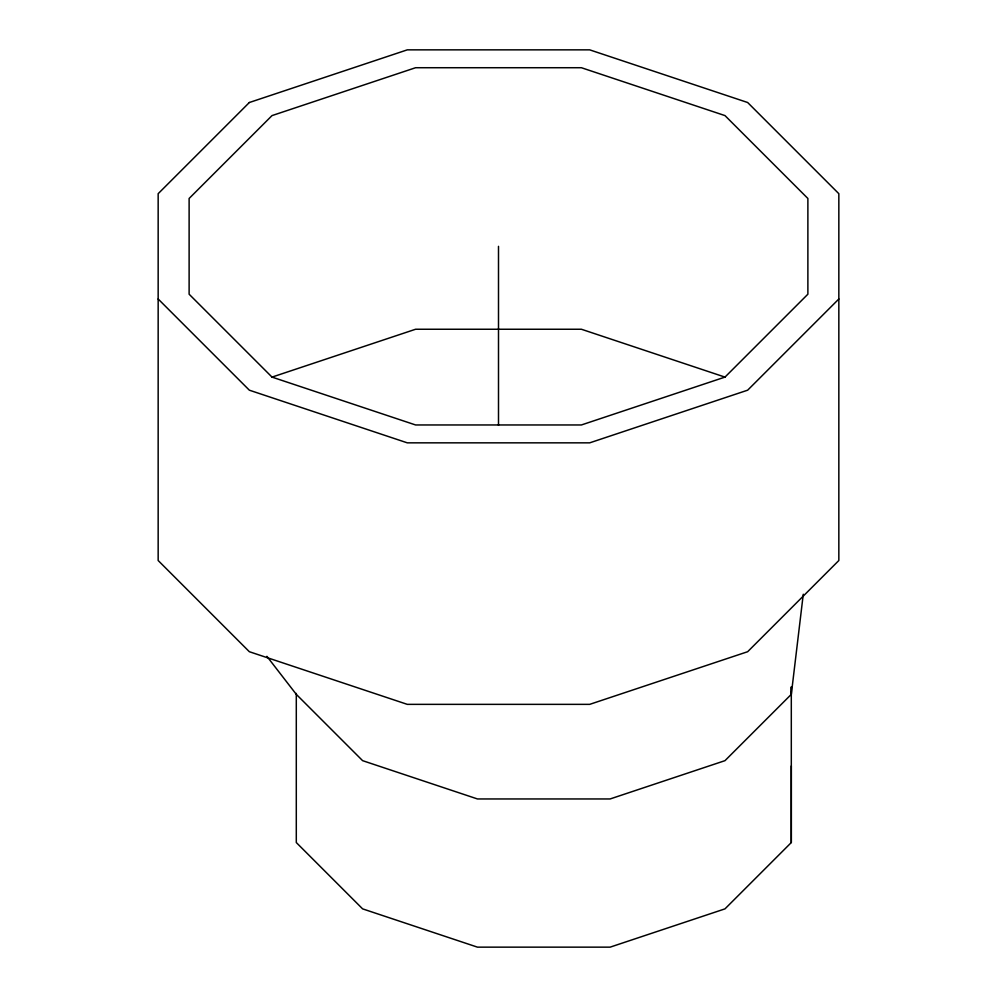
<?xml version="1.0" encoding="UTF-8"?>
<svg xmlns="http://www.w3.org/2000/svg" width="997" height="997" viewBox="0 0 997 997"><rect width="100%" height="100%" fill="white"/><g stroke="black" fill="none" stroke-linecap="round" stroke-linejoin="round"><path stroke-width="1.5" d="M296.296 693.413L296.296 842.54L362.609 908.865L477.476 947.15L610.114 947.15L724.981 908.865L791.306 842.54L791.306 687.207M266.897 656.325L296.296 694.348L362.609 760.661L477.476 798.958L610.114 798.958L724.981 760.661L791.306 694.348L803.27 594.237M724.981 377.103L807.882 294.202L807.882 198.478L724.981 115.59L581.401 67.721L415.599 67.721L272.019 115.59L189.118 198.478L189.118 294.202L272.019 377.103L415.599 424.959L581.401 424.959L724.981 377.103L581.401 329.247L415.599 329.247L272.019 377.103M838.838 299L747.65 390.188L589.701 442.842L407.299 442.842L249.35 390.188L158.162 299M791.306 686.871L791.306 694.348M791.306 765.97L791.306 842.54M498.5 246.346L498.5 425.358M249.35 102.504L158.162 193.692L158.162 560.513L249.35 651.714L407.299 704.356L589.701 704.356L747.65 651.714L838.838 560.513L838.838 193.692L747.65 102.504L589.701 49.85L407.299 49.85L249.35 102.504"/></g></svg>
